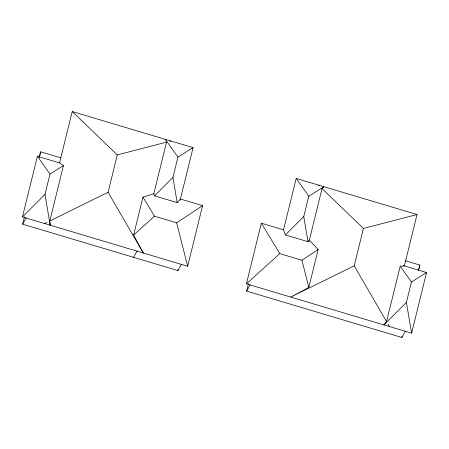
<?xml version="1.0" encoding="UTF-8"?>
<svg xmlns="http://www.w3.org/2000/svg" width="449" height="449" viewBox="0 0 449 449"><rect width="100%" height="100%" fill="white"/><g stroke="black" fill="none" stroke-linecap="round" stroke-linejoin="round"><path stroke-width="0.67" d="M177.181 202.617L172.938 177.467L177.95 157.122L165.355 139.347L166.517 142.142L153.794 193.777L154.546 195.854L177.181 202.617L180.414 199.014L202.589 205.636L187.648 266.268L22.45 216.918L37.39 156.286L59.565 162.908L63.461 165.597L49.811 220.981L50.17 225.196L50.496 223.877M181.497 264.203L177.883 270.567L22.663 224.197L24.493 216.76M39.164 157.212L40.707 151.818L60.868 157.84M39.372 157.24L40.707 151.818M50.17 225.196L44.973 194.406L49.985 174.055L63.461 165.597M59.565 162.908L72.227 111.526L193.076 147.626L180.088 200.333M153.794 193.777L142.962 197.167L133.617 235.08L143.298 253.017L108.091 192.262L117.296 154.916L72.227 111.526M177.883 270.567L178.214 269.215M403.129 265.544L426.55 272.543L411.61 333.175L246.411 283.824L261.352 223.192L283.527 229.815L285.373 234.939L308.014 241.702L309.322 240.237L318.15 249.504L308.811 287.416L290.761 297.07L354.227 265.797L363.432 228.451L322.045 188.602L323.903 186.711L308.783 196.202L303.765 216.553L308.014 241.702M405.458 331.109L401.844 337.474L246.624 291.104L248.454 283.667M283.527 229.815L296.188 178.433L417.037 214.532L404.375 265.92L400.205 266.201L386.555 321.585L383.889 324.896L406.412 302.385L411.424 282.034L426.55 272.543M309.013 241.489L322.045 188.602M401.844 337.474L402.175 336.121M418.35 270.494L419.888 265.095L405.105 260.678M418.552 270.523L419.888 265.095M22.663 224.197L26.278 217.832M133.533 257.322L137.147 250.952M246.624 291.104L250.239 284.739M22.45 216.918L44.973 194.406M154.546 195.854L172.938 177.467M285.373 234.939L303.765 216.553M133.617 235.08L154.467 216.194L176.642 222.816L202.589 205.636M246.411 283.824L279.755 253.623L301.93 260.246L318.15 249.504M177.95 157.122L193.076 147.626M44.625 223.54L46.932 222.401M49.811 220.981L108.091 192.262M117.296 154.916L166.517 142.142M169.649 141.328L170.901 141.003M363.432 228.451L417.037 214.532M318.363 185.055L319.284 185.942M400.205 266.201L411.424 282.034M296.188 178.433L308.783 196.202M37.39 156.286L49.985 174.055M261.352 223.192L279.755 253.623M142.962 197.167L154.467 216.194M354.227 265.797L386.555 321.585M388.155 324.341L389.435 326.552M301.93 260.246L308.811 287.416M176.642 222.816L187.648 266.268M406.412 302.385L411.61 333.175"/></g></svg>
